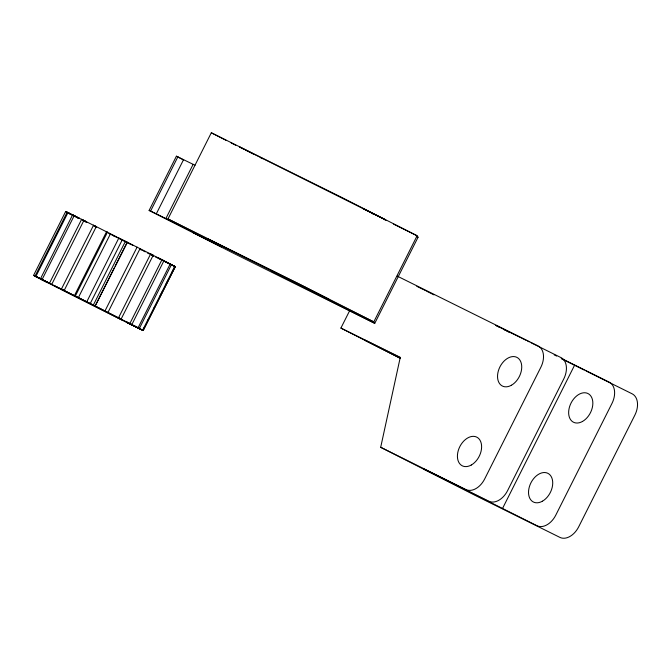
<?xml version="1.0" encoding="UTF-8"?>
<svg xmlns="http://www.w3.org/2000/svg" width="671" height="671" viewBox="0 0 671 671"><rect width="100%" height="100%" fill="white"/><g stroke="black" fill="none" stroke-linecap="round" stroke-linejoin="round"><path stroke-width="1.01" d="M586.11 370.988L632.116 393.802A17.857 12.044 -63 0 1 634.883 415.097L578.712 526.777A17.857 12.044 -63 0 1 559.899 537.387L474.716 495.148L380.692 447.297L400.268 357.341L340.902 328.085L349.742 310.514M38.046 277.643L33.575 275.387L65.649 211.533L70.078 213.755M42.818 280L43.649 280.386L35.068 276.041L67.159 212.221L72.862 215.148M35.068 276.041L35.882 276.427L67.981 212.615M40.52 278.691L72.611 214.871L74.213 215.659L42.122 279.48L40.52 278.691L47.415 282.206L45.46 281.241M49.528 283.145L81.627 219.325L95.802 226.463L93.529 225.255L61.43 289.067L63.711 290.275L40.671 278.834M51.793 284.269L83.892 220.449M67.939 292.355L64.198 290.451L96.288 226.63L93.529 225.255M75.026 295.936L74.431 295.617L106.53 231.797L132.824 245.326M74.456 295.617L75.345 296.028L107.444 232.216M87.096 301.992L78.398 297.563L110.497 233.743M86.76 301.824L118.851 238.004L127.406 242.29L95.131 306.035L114.162 268.09M87.331 302.185L122.583 320.134L54.963 286.14L90.233 303.51L122.332 239.69M115.093 266.244L127.188 242.197L153.198 255.29L121.107 319.102L93.353 305.079L125.452 241.266M417.379 236.788L418.092 237.173L374.762 323.33L232.015 252.514L149.121 210.442L176.406 156.2L195.018 165.251M149.121 210.442L150.589 211.071L177.874 156.829M104.995 310.95L137.094 247.129M150.589 211.071L156.301 213.839L183.586 159.597M107.947 312.443L140.046 248.622M156.301 213.839L165.871 218.561L193.147 164.32M165.871 218.561L217.211 244.018L167.985 218.931L211.315 132.774L341.153 197.123L417.119 235.756L373.789 321.904L271.914 271.537L374.762 323.33M118.532 317.802L150.631 253.982M161.946 259.736L163.934 260.759L131.843 324.571L129.847 323.556L161.946 259.736L149.834 253.655L153.198 255.29M133.495 325.561L138.092 327.784L170.191 263.963L171.457 264.626L139.367 328.438L131.675 324.613L133.672 325.779M174.762 266.362L175.215 266.605L143.116 330.426L142.663 330.174L174.762 266.362L169.025 263.686M133.311 325.594L131.919 324.923L142.822 330.375L144.215 327.599M147.939 320.201L148.87 318.348M153.986 308.174L154.917 306.328M160.034 296.154L162.357 291.524M166.081 284.127L168.404 279.505M172.128 272.107L174.452 267.477M142.822 330.375L143.217 330.551L175.316 266.739L169.478 263.778M502.462 508.601L574.678 365.016L609.201 382.135A17.857 12.044 -63 0 1 611.969 403.439L555.798 515.118A17.857 12.044 -63 0 1 536.985 525.72L423.569 468.954L488.798 501.195A17.857 12.044 -63 0 0 507.612 490.593L563.774 378.914A17.857 12.044 -63 0 0 561.015 357.609L531.155 342.806M417.119 235.756L393.533 224.106M418.092 237.173L416.297 236.326M167.985 218.931L297.823 283.271L373.789 321.904M140.927 249.738L140.692 249.57M74.556 216.003L75.882 216.741L73.525 215.45M175.316 266.739L164.018 261.111L165.41 261.782M121.107 319.102L117.735 317.467L129.847 323.556M82.298 220.18L82.969 220.499M416.808 286.307L423.116 289.427M520.855 337.714L495.785 325.36L499.065 327.087M110.262 233.944L108.912 233.307L115.337 236.603M170.593 264.475L171.81 265.07M71.118 294.535L60.222 289.016M138.494 328.287L139.719 328.882L134.267 325.997M114.137 236.259L114.858 236.611M163.934 260.759L158.213 257.932L167.834 262.78M131.843 324.571L126.114 321.745L135.743 326.601M95.5 226.823L96.372 227.251M521.585 338.067L526.483 340.491M554.196 354.858L556.645 356.066M84.798 221.396L85.435 221.707M150.665 254.527L152.2 255.315M363.17 208.748L384.617 219.383L239.463 146.915L244.076 149.281M372.07 213.462L373.94 214.393M384.206 219.484L386.068 220.407M397.257 276.116L538.092 345.942A17.857 12.044 -63 0 1 540.86 367.247L484.688 478.926A17.857 12.044 -63 0 1 465.875 489.528L380.692 447.297M527.423 340.952L529.285 341.883M561.702 358.884L584.231 370.056M74.338 216.087L77.828 217.781M171.457 264.626L163.774 260.801L168.236 263.292M166.366 262.176L167.012 262.629M574.678 365.016L561.25 358.322M112.057 234.833L116.569 237.089M69.138 213.378L73.676 215.643M77.131 217.471L77.97 217.89M128.086 243.011L129.688 243.808M151.503 254.946L153.491 255.928M151.42 254.98L153.114 255.827M59.157 288.488L40.981 279.279L47.758 282.642L42.734 280.092M423.971 289.847L425.666 290.702M77.551 217.429L79.505 218.385L72.611 214.871M175.215 266.605L166.702 262.353M83.523 220.717L84.202 221.061M125.167 241.552L127.289 242.617M84.605 221.346L86.794 222.445M140.34 249.377L142.638 250.526M61.43 289.067L64.198 290.451M143.116 330.426L136.305 327.02M71.336 294.644L132.413 325.301L126.551 322.298L129.033 323.523M426.513 291.122L433.944 294.854M165.594 261.74L170.191 263.963M77.073 217.488L78.692 218.301M121.384 239.656L124.454 241.199M160.788 259.534L155.42 256.909M72.929 215.232L74.624 216.087M143.409 250.912L144.097 251.256M37.987 277.568L33.575 275.387M75.345 296.028L78.398 297.563M35.882 276.427L39.706 278.431M38.197 277.593L45.1 281.065M40.83 279.052L42.533 279.908M400.008 358.213L340.902 328.085M72.762 215.014L86.349 221.757L81.627 219.325M74.54 215.911L77.199 217.253M72.233 214.972L69.038 213.361M118.272 238.088L120.604 239.262M161.032 259.744L164.512 261.48L163.506 260.96M90.233 303.51L93.353 305.079M134.653 326.223L142.663 330.174M38.482 277.953L40.965 279.203M136.146 327.113L129.386 323.699M136.347 327.071L143.217 330.551M39.774 278.515L35.295 276.326L43.783 280.562L42.885 280.084M70.136 213.831L65.674 211.575M116.066 236.972L117.534 237.719M72.527 214.946L67.159 212.221M506.345 330.82L509.843 332.598M96.288 226.63L107.125 232.116L106.53 231.797M147.293 252.892L149.348 253.932M93.999 226.043L96.146 227.133M245.93 150.22L253.328 153.986M260.725 157.752L262.571 158.691M226.572 140.575L211.315 132.774M231.16 142.915L235.747 145.255M503.602 329.419L505.431 330.358M400.067 357.66L364.915 340.197L400.176 358.146M69.096 292.942L75.018 295.928M144.357 251.39L145.255 251.851M73.08 215.466L74.733 216.314M183.669 160.025L176.406 156.2M138.092 327.784L139.367 328.438M67.394 212.514L68.257 212.967M152.879 255.676L153.558 256.028M192.929 232.485L221.296 246.76L192.929 232.485M304.743 287.012L207.414 238.75L328.84 299.274L304.743 287.012M511.394 385.255A16.07 10.837 -63 0 0 519.128 359.077A16.07 10.837 -63 0 0 498.385 370.769A16.07 10.837 -63 0 0 511.394 385.255M471.277 465.028A16.07 10.837 -63 0 0 479.002 438.851A16.07 10.837 -63 0 0 458.268 450.535A16.07 10.837 -63 0 0 471.277 465.028M582.503 421.447A16.07 10.837 -63 0 0 590.237 395.269A16.07 10.837 -63 0 0 569.494 406.953A16.07 10.837 -63 0 0 582.503 421.447M542.386 501.22A16.07 10.837 -63 0 0 550.111 475.034A16.07 10.837 -63 0 0 529.377 486.727A16.07 10.837 -63 0 0 542.386 501.22"/></g></svg>
